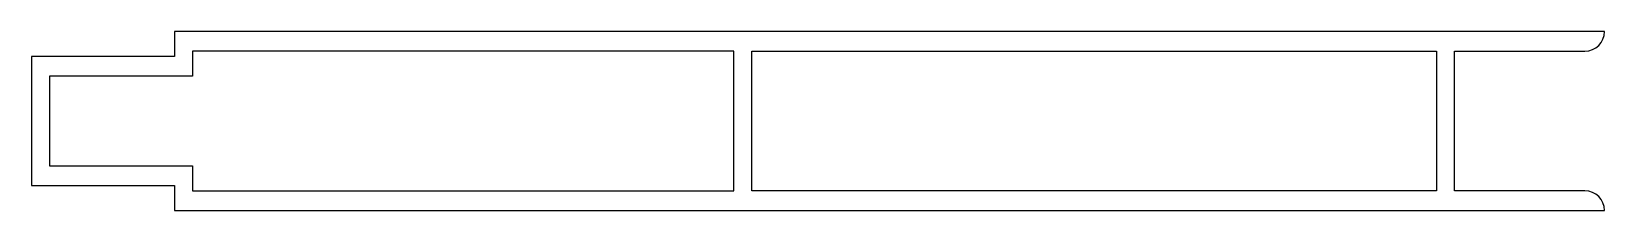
# Model space of a CAD drawing. Extents: x 108 to 196, y 234.7 to 244.7.
import ezdxf

# ---------------------------------------------------------------- set-up
doc = ezdxf.new("R2010")
doc.units = 0
doc.layers.get('0').update_dxf_attribs({"linetype": 'CONTINUOUS'})

msp = doc.modelspace()

# ---------------------------------------------------------------- linework, layer by layer
for p, q in [((195.98, 244.651), (115.98, 244.651)), ((115.98, 244.651), (115.98, 243.251)), ((115.98, 243.251), (107.98, 243.251)), ((107.98, 243.251), (107.98, 236.051)), ((147.28, 243.551), (116.98, 243.551)), ((116.98, 243.551), (116.98, 242.151)), ((147.28, 235.751), (147.28, 243.551)), ((148.28, 235.751), (148.28, 243.551)), ((148.28, 243.551), (186.58, 243.551)), ((186.58, 243.551), (186.58, 235.751)), ((187.58, 235.751), (187.58, 243.551)), ((187.58, 243.551), (194.88, 243.551)), ((116.98, 242.151), (108.98, 242.151)), ((108.98, 242.151), (108.98, 237.151)), ((108.98, 237.151), (116.98, 237.151)), ((116.98, 237.151), (116.98, 235.751)), ((107.98, 236.051), (115.98, 236.051)), ((115.98, 236.051), (115.98, 234.651)), ((116.98, 235.751), (147.28, 235.751)), ((186.58, 235.751), (148.28, 235.751)), ((194.88, 235.751), (187.58, 235.751)), ((115.98, 234.651), (195.98, 234.651))]:
    msp.add_line(p, q)
for centre, start, end in [((194.88, 244.651), 270, 0), ((194.88, 234.651), 360, 90)]:
    msp.add_arc(centre, 1.1, start, end)

doc.saveas('drawing.dxf')
